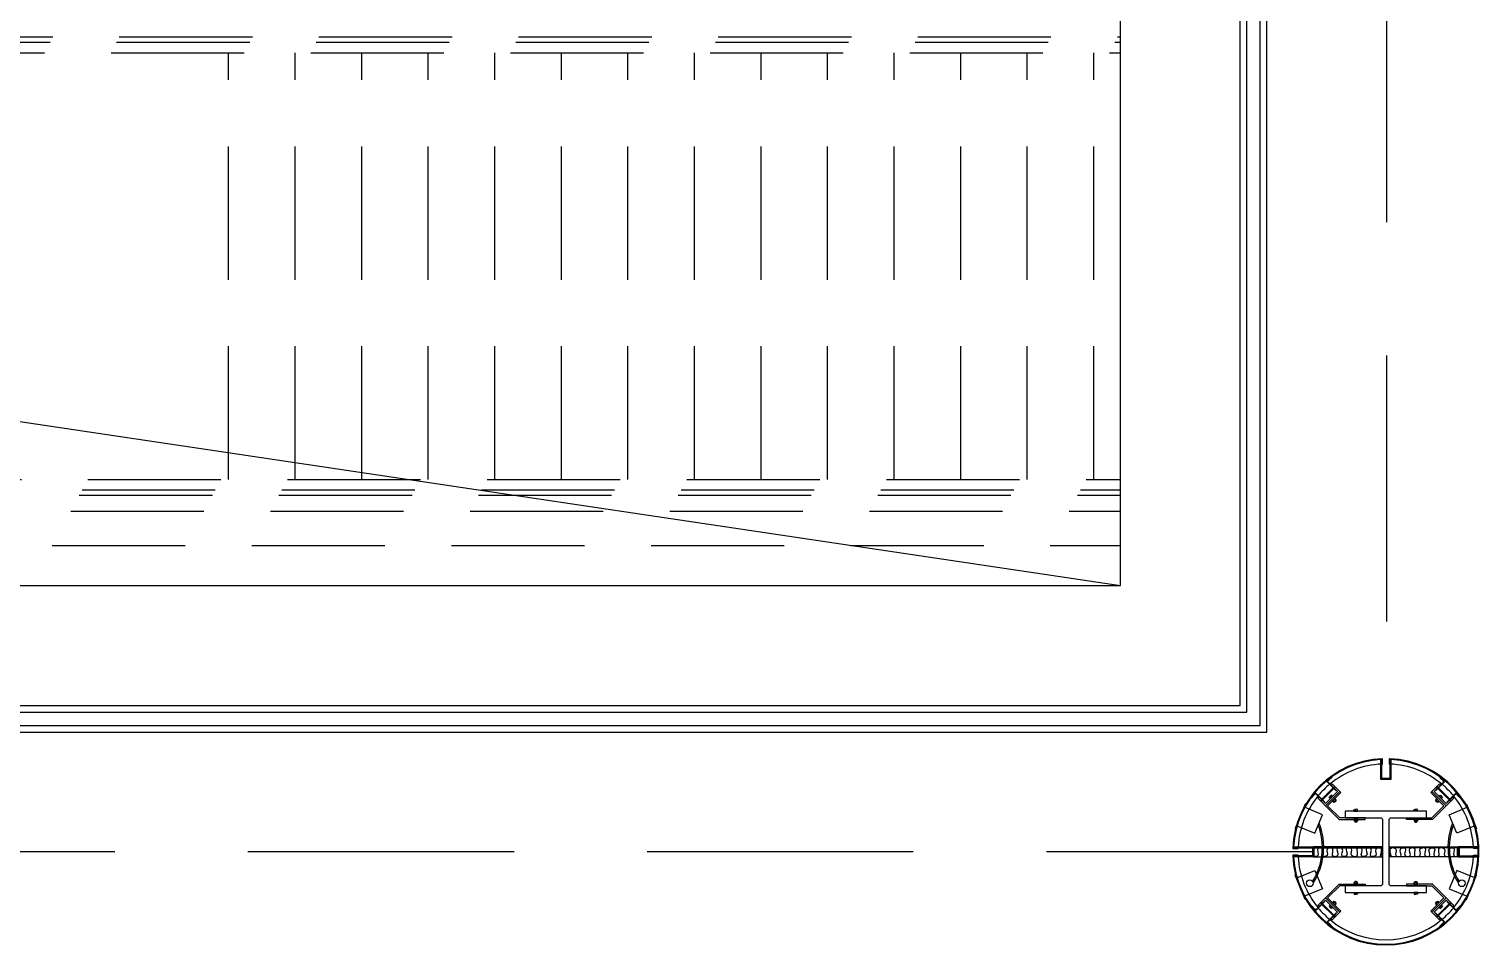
# Model space of a CAD drawing. Extents: x -163002 to 22103, y -103500 to 51643.
# Drawn here: x -108750 to -103303, y 29200 to 32641 of the extents above; entities that cross this region are included whole.
import ezdxf

# ---------------------------------------------------------------- set-up
doc = ezdxf.new("R2010")
doc.units = 0
doc.header["$LTSCALE"] = 1000
doc.header["$MEASUREMENT"] = 0
doc.linetypes.add('s2113a$0$DASHED', pattern=[0.75, 0.5, -0.25])
doc.linetypes.add('s2113a$0$GFxref$0$s3123a$0$HIDDEN2', pattern=[0.1875, 0.125, -0.0625])
doc.layers.get('0').update_dxf_attribs({"linetype": 'CONTINUOUS'})
for name, color, linetype in [('s2113a$0$A-Stairs', 2, 'CONTINUOUS'), ('s2113a$0$fire shutter', 5, 's2113a$0$GFxref$0$s3123a$0$HIDDEN2'), ('s2113a$0$glass-w', 1, 'CONTINUOUS'), ('s2113a$0$stair', 1, 'CONTINUOUS'), ('s2113a$0$txt1', 4, 'CONTINUOUS'), ('s2113a$0$wal', 3, 'CONTINUOUS'), ('s2113a$0$walc', 1, 'CONTINUOUS')]:
    doc.layers.add(name, color=color, linetype=linetype)

# ---------------------------------------------------------------- blocks, each defined once
blk = doc.blocks.new('s2113a')
at = {"layer": 's2113a$0$A-Stairs', "color": 1, "linetype": 's2113a$0$DASHED'}
for p, q in [((-110670.948, 32591.1), (-104649.9, 32591.1)), ((-110660.727, 32611.1), (-104649.9, 32611.1)), ((-110691.39, 32551.1), (-104649.9, 32551.1)), ((-111528.688, 30949.1), (-104649.9, 30949.1)), ((-111561.128, 30889.1), (-104649.9, 30889.1)), ((-111550.315, 30909.1), (-104649.9, 30909.1)), ((-111593.028, 30830.1), (-104649.9, 30830.1)), ((-111663.317, 30700.1), (-104649.9, 30700.1))]:
    blk.add_line(p, q, dxfattribs=at)
for points in [[(-107999.9, 30949.1), (-107999.9, 32551.1)], [(-107749.9, 30949.1), (-107749.9, 32551.1)], [(-107499.9, 30949.1), (-107499.9, 32551.1)], [(-107249.9, 30949.1), (-107249.9, 32551.1)], [(-106999.9, 30949.1), (-106999.9, 32551.1)], [(-106749.9, 30949.1), (-106749.9, 32551.1)], [(-106499.9, 30949.1), (-106499.9, 32551.1)], [(-106249.9, 30949.1), (-106249.9, 32551.1)], [(-105999.9, 30949.1), (-105999.9, 32551.1)], [(-105749.9, 30949.1), (-105749.9, 32551.1)], [(-105499.9, 30949.1), (-105499.9, 32551.1)], [(-105249.9, 30949.1), (-105249.9, 32551.1)], [(-104999.9, 30949.1), (-104999.9, 32551.1)], [(-104749.9, 30949.1), (-104749.9, 32551.1)]]:
    blk.add_lwpolyline(points, dxfattribs=at)
at = {"layer": 's2113a$0$fire shutter', "ltscale": 8}
for p, q in [((-103649.9, 35914.844), (-103649.9, 29948.034)), ((-103927.93, 29550.1), (-110724.9, 29550.1))]:
    blk.add_line(p, q, dxfattribs=at)
at = {"layer": 's2113a$0$glass-w'}
blk.add_line((-104199.9, 30100.1), (-104199.9, 35850.1), dxfattribs=at)
at = {"layer": 's2113a$0$stair'}
for p, q in [((-103668.43, 29879.736), (-103665.43, 29879.736)), ((-103665.43, 29879.736), (-103665.43, 29898.839)), ((-103640.43, 29898.839), (-103640.43, 29879.736)), ((-103637.43, 29879.736), (-103640.43, 29879.736)), ((-103892.875, 29747.521), (-103850.393, 29789.892)), ((-103890.757, 29745.397), (-103848.275, 29787.768)), ((-103862.551, 29750.395), (-103866.259, 29754.112)), ((-103862.905, 29750.042), (-103852.993, 29759.929)), ((-103862.199, 29749.334), (-103862.905, 29750.042)), ((-103862.199, 29749.334), (-103862.905, 29750.042)), ((-103862.199, 29749.334), (-103852.287, 29759.221)), ((-103857.949, 29754.985), (-103861.833, 29758.88)), ((-103860.252, 29751.276), (-103854.234, 29757.279)), ((-103853.347, 29759.576), (-103857.054, 29763.293)), ((-103843.813, 29750.724), (-103853.725, 29740.838)), ((-103853.019, 29740.13), (-103853.725, 29740.838)), ((-103843.106, 29750.016), (-103853.019, 29740.13)), ((-103852.993, 29759.929), (-103852.287, 29759.221)), ((-103852.665, 29740.483), (-103848.957, 29736.766)), ((-103850.364, 29742.778), (-103846.48, 29738.884)), ((-103841.878, 29742.767), (-103845.773, 29738.883)), ((-103845.761, 29747.368), (-103841.877, 29743.474)), ((-103839.873, 29741.818), (-103844.829, 29736.875)), ((-103839.874, 29741.111), (-103844.122, 29736.874)), ((-103843.813, 29750.724), (-103843.106, 29750.016)), ((-103843.46, 29749.663), (-103839.753, 29745.946)), ((-103839.754, 29744.885), (-103841.878, 29742.767)), ((-103841.701, 29742.943), (-103839.874, 29741.111)), ((-103841.347, 29743.296), (-103839.873, 29741.818)), ((-103839.874, 29741.111), (-103839.873, 29741.818)), ((-103462.4, 29749.663), (-103466.108, 29745.946)), ((-103466.106, 29744.885), (-103463.982, 29742.767)), ((-103464.513, 29743.296), (-103465.988, 29741.818)), ((-103465.988, 29741.818), (-103461.032, 29736.875)), ((-103465.987, 29741.111), (-103465.988, 29741.818)), ((-103464.159, 29742.943), (-103465.987, 29741.111)), ((-103465.987, 29741.111), (-103461.739, 29736.874)), ((-103460.099, 29747.368), (-103463.983, 29743.474)), ((-103463.982, 29742.767), (-103460.088, 29738.883)), ((-103462.048, 29750.724), (-103462.754, 29750.016)), ((-103462.754, 29750.016), (-103452.842, 29740.13)), ((-103462.048, 29750.724), (-103452.136, 29740.838)), ((-103455.497, 29742.778), (-103459.381, 29738.884)), ((-103415.104, 29745.397), (-103457.586, 29787.768)), ((-103453.196, 29740.483), (-103456.903, 29736.766)), ((-103412.985, 29747.521), (-103455.467, 29789.892)), ((-103452.868, 29759.929), (-103453.574, 29759.221)), ((-103443.661, 29749.334), (-103453.574, 29759.221)), ((-103442.955, 29750.042), (-103452.868, 29759.929)), ((-103452.842, 29740.13), (-103452.136, 29740.838)), ((-103452.514, 29759.576), (-103448.806, 29763.293)), ((-103445.608, 29751.276), (-103451.627, 29757.279)), ((-103447.911, 29754.985), (-103444.027, 29758.88)), ((-103443.661, 29749.334), (-103442.955, 29750.042)), ((-103443.309, 29750.395), (-103439.602, 29754.112)), ((-103846.481, 29738.177), (-103847.897, 29736.764)), ((-103846.304, 29738.353), (-103844.829, 29736.875)), ((-103845.95, 29738.706), (-103844.122, 29736.874)), ((-103844.829, 29736.875), (-103844.122, 29736.874)), ((-103772.63, 29703.6), (-103758.63, 29703.601)), ((-103772.63, 29702.6), (-103772.63, 29703.6)), ((-103772.63, 29702.6), (-103758.63, 29702.601)), ((-103772.13, 29703.6), (-103772.131, 29708.85)), ((-103769.88, 29702.6), (-103761.38, 29702.601)), ((-103765.63, 29703.601), (-103765.631, 29709.101)), ((-103759.13, 29703.601), (-103759.131, 29708.851)), ((-103758.63, 29703.601), (-103758.63, 29702.601)), ((-103547.23, 29703.601), (-103547.23, 29702.601)), ((-103533.23, 29703.6), (-103547.23, 29703.601)), ((-103533.23, 29702.6), (-103547.23, 29702.601)), ((-103546.73, 29703.601), (-103546.73, 29708.851)), ((-103535.98, 29702.6), (-103544.48, 29702.601)), ((-103540.23, 29703.601), (-103540.23, 29709.101)), ((-103533.73, 29703.6), (-103533.73, 29708.85)), ((-103533.23, 29702.6), (-103533.23, 29703.6)), ((-103459.911, 29738.706), (-103461.739, 29736.874)), ((-103461.032, 29736.875), (-103461.739, 29736.874)), ((-103459.557, 29738.353), (-103461.032, 29736.875)), ((-103459.38, 29738.177), (-103457.964, 29736.764)), ((-103758.629, 29671.601), (-103772.629, 29671.6)), ((-103772.629, 29670.6), (-103772.629, 29671.6)), ((-103758.629, 29670.601), (-103772.629, 29670.6)), ((-103772.129, 29670.6), (-103772.129, 29665.35)), ((-103769.379, 29664.6), (-103771.379, 29664.6)), ((-103769.129, 29664.6), (-103769.128, 29662.512)), ((-103762.128, 29662.513), (-103769.128, 29662.512)), ((-103769.128, 29662.512), (-103768.628, 29662.012)), ((-103768.879, 29670.6), (-103768.879, 29665.1)), ((-103768.629, 29664.6), (-103768.628, 29662.012)), ((-103762.628, 29662.013), (-103768.628, 29662.012)), ((-103762.879, 29664.601), (-103768.379, 29664.6)), ((-103759.879, 29664.601), (-103762.879, 29664.601)), ((-103762.629, 29664.601), (-103762.628, 29662.013)), ((-103762.628, 29662.013), (-103762.128, 29662.513)), ((-103762.379, 29670.601), (-103762.379, 29665.101)), ((-103762.129, 29664.601), (-103762.128, 29662.513)), ((-103759.129, 29670.601), (-103759.129, 29665.351)), ((-103758.629, 29671.601), (-103758.629, 29670.601)), ((-103547.231, 29671.601), (-103547.231, 29670.601)), ((-103547.231, 29671.601), (-103533.231, 29671.6)), ((-103547.231, 29670.601), (-103533.231, 29670.6)), ((-103546.731, 29670.601), (-103546.732, 29665.351)), ((-103545.982, 29664.601), (-103542.982, 29664.601)), ((-103543.732, 29664.601), (-103543.732, 29662.513)), ((-103543.232, 29662.013), (-103543.732, 29662.513)), ((-103543.732, 29662.513), (-103536.732, 29662.512)), ((-103543.481, 29670.601), (-103543.482, 29665.101)), ((-103543.232, 29664.601), (-103543.232, 29662.013)), ((-103543.232, 29662.013), (-103537.232, 29662.012)), ((-103542.982, 29664.601), (-103537.482, 29664.6)), ((-103537.232, 29664.6), (-103537.232, 29662.012)), ((-103536.732, 29662.512), (-103537.232, 29662.012)), ((-103536.981, 29670.6), (-103536.982, 29665.1)), ((-103536.732, 29664.6), (-103536.732, 29662.512)), ((-103536.482, 29664.6), (-103534.482, 29664.6)), ((-103533.731, 29670.6), (-103533.732, 29665.35)), ((-103533.231, 29670.6), (-103533.231, 29671.6)), ((-104001.669, 29562.6), (-103982.566, 29562.6)), ((-103982.566, 29537.6), (-104001.669, 29537.6)), ((-103982.566, 29565.6), (-103982.566, 29562.6)), ((-103982.566, 29534.6), (-103982.566, 29537.6)), ((-103921.93, 29531.6), (-103668.43, 29531.6)), ((-103383.93, 29531.6), (-103637.43, 29531.6)), ((-103323.294, 29565.6), (-103323.294, 29562.6)), ((-103304.191, 29562.6), (-103323.294, 29562.6)), ((-103323.294, 29537.6), (-103304.191, 29537.6)), ((-103323.294, 29534.6), (-103323.294, 29537.6)), ((-103772.629, 29429.6), (-103772.629, 29428.6)), ((-103758.629, 29429.599), (-103772.629, 29429.6)), ((-103758.629, 29428.599), (-103772.629, 29428.6)), ((-103772.129, 29429.6), (-103772.129, 29434.85)), ((-103769.379, 29435.6), (-103771.379, 29435.6)), ((-103769.129, 29435.6), (-103769.128, 29437.688)), ((-103769.128, 29437.688), (-103768.628, 29438.188)), ((-103762.128, 29437.687), (-103769.128, 29437.688)), ((-103768.879, 29429.6), (-103768.879, 29435.1)), ((-103768.629, 29435.6), (-103768.628, 29438.188)), ((-103762.628, 29438.187), (-103768.628, 29438.188)), ((-103762.879, 29435.599), (-103768.379, 29435.6)), ((-103759.879, 29435.599), (-103762.879, 29435.599)), ((-103762.629, 29435.599), (-103762.628, 29438.187)), ((-103762.628, 29438.187), (-103762.128, 29437.687)), ((-103762.379, 29429.599), (-103762.379, 29435.099)), ((-103762.129, 29435.599), (-103762.128, 29437.687)), ((-103759.129, 29429.599), (-103759.129, 29434.849)), ((-103758.629, 29428.599), (-103758.629, 29429.599)), ((-103547.231, 29429.599), (-103533.231, 29429.6)), ((-103547.231, 29428.599), (-103547.231, 29429.599)), ((-103547.231, 29428.599), (-103533.231, 29428.6)), ((-103546.731, 29429.599), (-103546.732, 29434.849)), ((-103545.982, 29435.599), (-103542.982, 29435.599)), ((-103543.232, 29438.187), (-103543.732, 29437.687)), ((-103543.732, 29437.687), (-103536.732, 29437.688)), ((-103543.732, 29435.599), (-103543.732, 29437.687)), ((-103543.481, 29429.599), (-103543.482, 29435.099)), ((-103543.232, 29438.187), (-103537.232, 29438.188)), ((-103543.232, 29435.599), (-103543.232, 29438.187)), ((-103542.982, 29435.599), (-103537.482, 29435.6)), ((-103537.232, 29435.6), (-103537.232, 29438.188)), ((-103536.732, 29437.688), (-103537.232, 29438.188)), ((-103536.981, 29429.6), (-103536.982, 29435.1)), ((-103536.732, 29435.6), (-103536.732, 29437.688)), ((-103536.482, 29435.6), (-103534.482, 29435.6)), ((-103533.731, 29429.6), (-103533.732, 29434.85)), ((-103533.231, 29429.6), (-103533.231, 29428.6)), ((-103853.019, 29360.07), (-103853.725, 29359.362)), ((-103843.813, 29349.476), (-103853.725, 29359.362)), ((-103843.106, 29350.184), (-103853.019, 29360.07)), ((-103852.665, 29359.717), (-103848.957, 29363.434)), ((-103850.364, 29357.422), (-103846.48, 29361.316)), ((-103846.481, 29362.023), (-103847.897, 29363.436)), ((-103846.304, 29361.847), (-103844.829, 29363.325)), ((-103845.95, 29361.494), (-103844.122, 29363.326)), ((-103841.878, 29357.433), (-103845.773, 29361.317)), ((-103844.829, 29363.325), (-103844.122, 29363.326)), ((-103839.873, 29358.382), (-103844.829, 29363.325)), ((-103839.874, 29359.089), (-103844.122, 29363.326)), ((-103772.63, 29397.6), (-103772.63, 29396.6)), ((-103772.63, 29397.6), (-103758.63, 29397.599)), ((-103772.63, 29396.6), (-103758.63, 29396.599)), ((-103772.13, 29396.6), (-103772.131, 29391.35)), ((-103769.88, 29397.6), (-103761.38, 29397.599)), ((-103765.63, 29396.599), (-103765.631, 29391.099)), ((-103759.13, 29396.599), (-103759.131, 29391.349)), ((-103758.63, 29396.599), (-103758.63, 29397.599)), ((-103533.23, 29397.6), (-103547.23, 29397.599)), ((-103547.23, 29396.599), (-103547.23, 29397.599)), ((-103533.23, 29396.6), (-103547.23, 29396.599)), ((-103546.73, 29396.599), (-103546.73, 29391.349)), ((-103535.98, 29397.6), (-103544.48, 29397.599)), ((-103540.23, 29396.599), (-103540.23, 29391.099)), ((-103533.73, 29396.6), (-103533.73, 29391.35)), ((-103533.23, 29397.6), (-103533.23, 29396.6)), ((-103465.988, 29358.382), (-103461.032, 29363.325)), ((-103465.987, 29359.089), (-103461.739, 29363.326)), ((-103463.982, 29357.433), (-103460.088, 29361.317)), ((-103462.754, 29350.184), (-103452.842, 29360.07)), ((-103462.048, 29349.476), (-103452.136, 29359.362)), ((-103461.032, 29363.325), (-103461.739, 29363.326)), ((-103459.911, 29361.494), (-103461.739, 29363.326)), ((-103459.557, 29361.847), (-103461.032, 29363.325)), ((-103455.497, 29357.422), (-103459.381, 29361.316)), ((-103459.38, 29362.023), (-103457.964, 29363.436)), ((-103453.196, 29359.717), (-103456.903, 29363.434)), ((-103452.842, 29360.07), (-103452.136, 29359.362)), ((-103892.875, 29352.679), (-103850.393, 29310.308)), ((-103890.757, 29354.803), (-103848.275, 29312.432)), ((-103862.551, 29349.805), (-103866.259, 29346.088)), ((-103862.199, 29350.866), (-103862.905, 29350.158)), ((-103862.905, 29350.158), (-103852.993, 29340.271)), ((-103862.199, 29350.866), (-103852.287, 29340.979)), ((-103857.949, 29345.215), (-103861.833, 29341.32)), ((-103860.252, 29348.924), (-103854.234, 29342.921)), ((-103853.347, 29340.624), (-103857.054, 29336.907)), ((-103852.993, 29340.271), (-103852.287, 29340.979)), ((-103845.761, 29352.832), (-103841.877, 29356.726)), ((-103843.813, 29349.476), (-103843.106, 29350.184)), ((-103843.46, 29350.537), (-103839.753, 29354.254)), ((-103839.754, 29355.315), (-103841.878, 29357.433)), ((-103841.701, 29357.257), (-103839.874, 29359.089)), ((-103841.347, 29356.904), (-103839.873, 29358.382)), ((-103839.874, 29359.089), (-103839.873, 29358.382)), ((-103462.4, 29350.537), (-103466.108, 29354.254)), ((-103466.106, 29355.315), (-103463.982, 29357.433)), ((-103465.987, 29359.089), (-103465.988, 29358.382)), ((-103464.513, 29356.904), (-103465.988, 29358.382)), ((-103464.159, 29357.257), (-103465.987, 29359.089)), ((-103460.099, 29352.832), (-103463.983, 29356.726)), ((-103462.048, 29349.476), (-103462.754, 29350.184)), ((-103415.104, 29354.803), (-103457.586, 29312.432)), ((-103412.985, 29352.679), (-103455.467, 29310.308)), ((-103443.661, 29350.866), (-103453.574, 29340.979)), ((-103452.868, 29340.271), (-103453.574, 29340.979)), ((-103442.955, 29350.158), (-103452.868, 29340.271)), ((-103452.514, 29340.624), (-103448.806, 29336.907)), ((-103445.608, 29348.924), (-103451.627, 29342.921)), ((-103447.911, 29345.215), (-103444.027, 29341.32)), ((-103443.661, 29350.866), (-103442.955, 29350.158)), ((-103443.309, 29349.805), (-103439.602, 29346.088))]:
    blk.add_line(p, q, dxfattribs=at)
for points in [[(-104174.9, 30075.1), (-104174.9, 35850.1)], [(-104124.9, 30025.1), (-104124.9, 35850.1)], [(-104099.9, 30000.1), (-104099.9, 35850.1)], [(-113275, 30075.1), (-104174.9, 30075.1)], [(-113250, 30100.1), (-104199.9, 30100.1)], [(-113325, 30025.1), (-104124.9, 30025.1)], [(-113350, 30000.1), (-104099.9, 30000.1)], [(-103634.43, 29896.606), (-103634.43, 29822.1), (-103671.43, 29822.1), (-103671.43, 29896.606)], [(-103637.43, 29899.757), (-103637.43, 29825.1), (-103668.43, 29825.1), (-103668.43, 29899.757)], [(-103730.43, 29677.6), (-103825.682, 29677.6), (-103871.426, 29723.183), (-103821.864, 29772.616), (-103826.101, 29776.864), (-103879.911, 29723.194), (-103828.163, 29671.6), (-103730.43, 29671.6), (-103730.43, 29677.6)], [(-103575.43, 29677.6), (-103480.179, 29677.6), (-103434.435, 29723.183), (-103483.997, 29772.616), (-103479.76, 29776.864), (-103425.949, 29723.194), (-103477.698, 29671.6), (-103575.43, 29671.6), (-103575.43, 29677.6)], [(-103953.837, 29728.859), (-103955.685, 29729.625), (-103993.953, 29637.237), (-103992.106, 29636.471), (-103953.837, 29728.859)], [(-103987.322, 29648.02), (-103919.486, 29619.921), (-103890.785, 29689.212), (-103958.621, 29717.311)], [(-103318.538, 29648.02), (-103386.374, 29619.921), (-103415.075, 29689.212), (-103347.24, 29717.311)], [(-103352.023, 29728.859), (-103350.175, 29729.625), (-103311.907, 29637.237), (-103313.755, 29636.471), (-103352.023, 29728.859)], [(-104002.587, 29565.6), (-103927.93, 29565.6), (-103927.93, 29534.6), (-104002.587, 29534.6)], [(-103999.437, 29568.6), (-103924.93, 29568.6), (-103924.93, 29531.6), (-103999.437, 29531.6)], [(-103306.424, 29568.6), (-103380.93, 29568.6), (-103380.93, 29531.6), (-103306.424, 29531.6)], [(-103306.277, 29565.6), (-103377.93, 29565.6), (-103377.93, 29534.6), (-103306.277, 29534.6)], [(-103987.322, 29452.18), (-103919.486, 29480.279), (-103890.785, 29410.988), (-103958.621, 29382.889)], [(-103318.538, 29452.18), (-103386.374, 29480.279), (-103415.075, 29410.988), (-103347.24, 29382.889)], [(-103953.837, 29371.341), (-103955.685, 29370.575), (-103993.953, 29462.963), (-103992.106, 29463.729), (-103953.837, 29371.341)], [(-103730.43, 29422.6), (-103825.682, 29422.6), (-103871.426, 29377.017), (-103821.864, 29327.584), (-103826.101, 29323.336), (-103879.911, 29377.006), (-103828.163, 29428.6), (-103730.43, 29428.6), (-103730.43, 29422.6)], [(-103575.43, 29422.6), (-103480.179, 29422.6), (-103434.435, 29377.017), (-103483.997, 29327.584), (-103479.76, 29323.336), (-103425.949, 29377.006), (-103477.698, 29428.6), (-103575.43, 29428.6), (-103575.43, 29422.6)], [(-103352.023, 29371.341), (-103350.175, 29370.575), (-103311.907, 29462.963), (-103313.755, 29463.729), (-103352.023, 29371.341)]]:
    blk.add_lwpolyline(points, dxfattribs=at)
for points in [[(-103879.911, 29723.194), (-103826.101, 29776.864), (-103854.348, 29805.185), (-103858.596, 29800.948), (-103834.586, 29776.875), (-103879.9, 29731.68), (-103903.91, 29755.753), (-103908.158, 29751.516)], [(-103842.611, 29793.417), (-103846.859, 29789.18), (-103848.977, 29791.304), (-103844.729, 29795.541)], [(-103425.949, 29723.194), (-103479.76, 29776.864), (-103451.513, 29805.185), (-103447.264, 29800.948), (-103471.275, 29776.875), (-103425.961, 29731.68), (-103401.95, 29755.753), (-103397.702, 29751.516)], [(-103463.25, 29793.417), (-103459.002, 29789.18), (-103456.883, 29791.304), (-103461.131, 29795.541)], [(-103896.421, 29739.748), (-103892.173, 29743.985), (-103894.291, 29746.109), (-103898.54, 29741.872)], [(-103896.421, 29739.748), (-103892.173, 29743.985), (-103894.291, 29746.109), (-103898.54, 29741.872)], [(-103409.439, 29739.748), (-103413.688, 29743.985), (-103411.569, 29746.109), (-103407.321, 29741.872)], [(-103805.43, 29702.6), (-103805.43, 29677.6), (-103670.43, 29677.6), (-103665.43, 29672.6), (-103665.43, 29427.6), (-103670.43, 29422.6), (-103805.43, 29422.6), (-103805.43, 29397.6), (-103500.43, 29397.6), (-103500.43, 29422.6), (-103635.43, 29422.6), (-103640.43, 29427.6), (-103640.43, 29672.6), (-103635.43, 29677.6), (-103500.43, 29677.6), (-103500.43, 29702.6)], [(-103921.93, 29531.6), (-103921.93, 29565.6), (-103668.43, 29565.6), (-103668.43, 29531.6), (-103665.43, 29531.6), (-103665.43, 29531.6), (-103665.43, 29568.6), (-103924.93, 29568.6), (-103924.93, 29531.6)], [(-103383.93, 29531.6), (-103383.93, 29565.6), (-103637.43, 29565.6), (-103637.43, 29531.6), (-103640.43, 29531.6), (-103640.43, 29531.6), (-103640.43, 29568.6), (-103380.93, 29568.6), (-103380.93, 29531.6)], [(-103879.911, 29377.006), (-103826.101, 29323.336), (-103854.348, 29295.015), (-103858.596, 29299.252), (-103834.586, 29323.325), (-103879.9, 29368.52), (-103903.91, 29344.447), (-103908.158, 29348.684)], [(-103896.421, 29360.452), (-103892.173, 29356.215), (-103894.291, 29354.091), (-103898.54, 29358.328)], [(-103425.949, 29377.006), (-103479.76, 29323.336), (-103451.513, 29295.015), (-103447.264, 29299.252), (-103471.275, 29323.325), (-103425.961, 29368.52), (-103401.95, 29344.447), (-103397.702, 29348.684)], [(-103409.439, 29360.452), (-103413.688, 29356.215), (-103411.569, 29354.091), (-103407.321, 29358.328)], [(-103842.611, 29306.783), (-103846.859, 29311.02), (-103848.977, 29308.896), (-103844.729, 29304.659)], [(-103463.25, 29306.783), (-103459.002, 29311.02), (-103456.883, 29308.896), (-103461.131, 29304.659)]]:
    blk.add_lwpolyline(points, close=True, dxfattribs=at)
for points in [[(-103838.248, 29780.546), (-103839.664, 29779.134), (-103874.973, 29814.536, -0.00870213), (-103855.538, 29831.807), (-103854.236, 29830.289, 0.00800341), (-103872.084, 29814.472)], [(-103467.613, 29780.546), (-103466.197, 29779.134), (-103430.888, 29814.536, 0.00870213), (-103450.322, 29831.807), (-103451.624, 29830.289, -0.00800341), (-103433.776, 29814.472)], [(-103883.558, 29735.352), (-103882.142, 29736.764), (-103917.34, 29772.066, 0.00870213), (-103934.661, 29752.675), (-103933.146, 29751.369, -0.00800341), (-103917.283, 29769.177)], [(-103422.303, 29735.352), (-103423.719, 29736.764), (-103388.521, 29772.066, -0.00870213), (-103371.2, 29752.675), (-103372.714, 29751.369, 0.00800341), (-103388.577, 29769.177)], [(-103883.558, 29364.848), (-103882.142, 29363.436), (-103917.34, 29328.134, -0.00870213), (-103934.661, 29347.525), (-103933.146, 29348.831, 0.00800341), (-103917.283, 29331.023)], [(-103422.303, 29364.848), (-103423.719, 29363.436), (-103388.521, 29328.134, 0.00870213), (-103371.2, 29347.525), (-103372.714, 29348.831, -0.00800341), (-103388.577, 29331.023)], [(-103838.248, 29319.654), (-103839.664, 29321.066), (-103874.973, 29285.664, 0.00870213), (-103855.538, 29268.393), (-103854.236, 29269.911, -0.00800341), (-103872.084, 29285.728)], [(-103467.613, 29319.654), (-103466.197, 29321.066), (-103430.888, 29285.664, -0.00870213), (-103450.322, 29268.393), (-103451.624, 29269.911, 0.00800341), (-103433.776, 29285.728)]]:
    blk.add_lwpolyline(points, format="xyb", close=True, dxfattribs=at)
for points in [[(-103866.259, 29754.112, -0.24878441), (-103861.833, 29758.88, -3.55109969)], [(-103862.73, 29758.542, -0.1784415), (-103861.493, 29759.775, 0.2)], [(-103857.054, 29763.293, 0.22196227), (-103861.833, 29758.88, 3.55109969)], [(-103841.17, 29743.473, -0.1), (-103841.878, 29742.767, 0.2)], [(-103464.69, 29743.473, 0.1), (-103463.982, 29742.767, -0.2)], [(-103448.806, 29763.293, -0.22196227), (-103444.027, 29758.88, -3.55109969)], [(-103443.131, 29758.542, 0.1784415), (-103444.367, 29759.775, -0.2)], [(-103439.602, 29754.112, 0.24878441), (-103444.027, 29758.88, 3.55109969)], [(-103846.481, 29738.177, 0.1), (-103845.773, 29738.883, -0.2)], [(-103772.131, 29708.85, -0.24878441), (-103765.631, 29709.101, -3.55109969)], [(-103766.504, 29709.495, -0.1784415), (-103764.758, 29709.495, 0.2)], [(-103759.131, 29708.851, 0.22196227), (-103765.631, 29709.101, 3.55109969)], [(-103546.73, 29708.851, -0.22196227), (-103540.23, 29709.101, -3.55109969)], [(-103539.356, 29709.495, 0.1784415), (-103541.103, 29709.495, -0.2)], [(-103533.73, 29708.85, 0.24878441), (-103540.23, 29709.101, 3.55109969)], [(-103459.38, 29738.177, -0.1), (-103460.088, 29738.883, 0.2)], [(-103769.379, 29664.6, 0.1), (-103768.379, 29664.6, -0.2)], [(-103761.879, 29664.601, -0.1), (-103762.879, 29664.601, 0.2)], [(-103543.982, 29664.601, 0.1), (-103542.982, 29664.601, -0.2)], [(-103536.482, 29664.6, -0.1), (-103537.482, 29664.6, 0.2)], [(-103769.379, 29435.6, -0.1), (-103768.379, 29435.6, 0.2)], [(-103761.879, 29435.599, 0.1), (-103762.879, 29435.599, -0.2)], [(-103543.982, 29435.599, -0.1), (-103542.982, 29435.599, 0.2)], [(-103536.482, 29435.6, 0.1), (-103537.482, 29435.6, -0.2)], [(-103846.481, 29362.023, -0.1), (-103845.773, 29361.317, 0.2)], [(-103772.131, 29391.35, 0.24878441), (-103765.631, 29391.099, 3.55109969)], [(-103766.504, 29390.705, 0.1784415), (-103764.758, 29390.705, -0.2)], [(-103759.131, 29391.349, -0.22196227), (-103765.631, 29391.099, -3.55109969)], [(-103546.73, 29391.349, 0.22196227), (-103540.23, 29391.099, 3.55109969)], [(-103539.356, 29390.705, -0.1784415), (-103541.103, 29390.705, 0.2)], [(-103533.73, 29391.35, -0.24878441), (-103540.23, 29391.099, -3.55109969)], [(-103459.38, 29362.023, 0.1), (-103460.088, 29361.317, -0.2)], [(-103866.259, 29346.088, 0.24878441), (-103861.833, 29341.32, 3.55109969)], [(-103862.73, 29341.658, 0.1784415), (-103861.493, 29340.425, -0.2)], [(-103857.054, 29336.907, -0.22196227), (-103861.833, 29341.32, -3.55109969)], [(-103841.17, 29356.727, 0.1), (-103841.878, 29357.433, -0.2)], [(-103464.69, 29356.727, -0.1), (-103463.982, 29357.433, 0.2)], [(-103448.806, 29336.907, 0.22196227), (-103444.027, 29341.32, 3.55109969)], [(-103443.131, 29341.658, -0.1784415), (-103444.367, 29340.425, 0.2)], [(-103439.602, 29346.088, -0.24878441), (-103444.027, 29341.32, -3.55109969)]]:
    blk.add_lwpolyline(points, format="xyb", dxfattribs=at)
for centre in [(-103938.387, 29431.86), (-103367.473, 29431.86)]:
    blk.add_circle(centre, 12.5, dxfattribs=at)
for centre, radius, start, end in [((-103652.93, 29550.1), 350, 92.216865, 177.783135), ((-103652.93, 29550.1), 347, 93.056123, 176.943877), ((-103652.93, 29550.1), 330, 92.692156, 129.377247), ((-103666.43, 29898.839), 1, 0, 92.216865), ((-103639.43, 29898.839), 1, 87.783135, 180), ((-103652.93, 29550.1), 350, 357.783135, 87.783135), ((-103652.93, 29550.1), 330, 50.557052, 87.307844), ((-103652.93, 29550.1), 347, 357.439827, 86.943877), ((-103652.93, 29550.1), 330, 129.791691, 140.221989), ((-103652.93, 29550.1), 330, 39.778011, 50.208309), ((-103652.93, 29550.1), 330, 140.570772, 176.786279), ((-103842.231, 29743.121), 0.5, 314.925, 44.925), ((-103841.523, 29743.827), 0.5, 224.925, 314.925), ((-103840.284, 29745.416), 0.75, 314.925, 44.925), ((-103465.577, 29745.416), 0.75, 135.075, 225.075), ((-103464.337, 29743.827), 0.5, 225.075, 315.075), ((-103463.629, 29743.121), 0.5, 135.075, 225.075), ((-103652.93, 29550.1), 330, 3.213721, 39.429228), ((-103848.426, 29737.295), 0.75, 224.925, 314.925), ((-103846.834, 29738.531), 0.5, 314.925, 44.925), ((-103846.126, 29739.237), 0.5, 224.925, 314.925), ((-103459.735, 29739.237), 0.5, 225.075, 315.075), ((-103459.027, 29738.531), 0.5, 135.075, 225.075), ((-103457.434, 29737.295), 0.75, 225.075, 315.075), ((-104131.108, 29566.476), 239.827, 327.856073, 20.618509), ((-104134.314, 29567.018), 248.025, 327.168501, 21.561428), ((-103771.379, 29665.35), 0.75, 180.005, 270.005), ((-103769.379, 29665.1), 0.5, 270.005, 0.005), ((-103768.379, 29665.1), 0.5, 180.005, 270.005), ((-103762.879, 29665.101), 0.5, 270.005, 0.005), ((-103761.879, 29665.101), 0.5, 180.005, 270.005), ((-103759.879, 29665.351), 0.75, 270.005, 0.005), ((-103545.982, 29665.351), 0.75, 179.995, 269.995), ((-103543.982, 29665.101), 0.5, 269.995, 359.995), ((-103542.982, 29665.101), 0.5, 179.995, 269.995), ((-103537.482, 29665.1), 0.5, 269.995, 359.995), ((-103536.482, 29665.1), 0.5, 179.995, 269.995), ((-103534.482, 29665.35), 0.75, 269.995, 359.995), ((-103171.547, 29567.018), 248.025, 158.438572, 212.831499), ((-103174.753, 29566.476), 239.827, 159.381491, 212.143927), ((-104001.669, 29563.6), 1, 177.783135, 270), ((-104001.669, 29536.6), 1, 90, 182.216865), ((-103652.93, 29550.1), 350, 182.216865, 357.783135), ((-103652.93, 29550.1), 347, 183.056123, 357.439827), ((-103652.93, 29550.1), 330, 183.213721, 219.429228), ((-103652.93, 29550.1), 330, 320.570772, 356.786279), ((-103304.191, 29563.6), 1, 270, 2.216865), ((-103304.191, 29536.6), 1, 357.783135, 90), ((-103771.379, 29434.85), 0.75, 89.995, 179.995), ((-103769.379, 29435.1), 0.5, 359.995, 89.995), ((-103768.379, 29435.1), 0.5, 89.995, 179.995), ((-103762.879, 29435.099), 0.5, 359.995, 89.995), ((-103761.879, 29435.099), 0.5, 89.995, 179.995), ((-103759.879, 29434.849), 0.75, 359.995, 89.995), ((-103545.982, 29434.849), 0.75, 90.005, 180.005), ((-103543.982, 29435.099), 0.5, 0.005, 90.005), ((-103542.982, 29435.099), 0.5, 90.005, 180.005), ((-103537.482, 29435.1), 0.5, 0.005, 90.005), ((-103536.482, 29435.1), 0.5, 90.005, 180.005), ((-103534.482, 29434.85), 0.75, 0.005, 90.005), ((-103848.426, 29362.905), 0.75, 45.075, 135.075), ((-103846.834, 29361.669), 0.5, 315.075, 45.075), ((-103846.126, 29360.963), 0.5, 45.075, 135.075), ((-103459.735, 29360.963), 0.5, 44.925, 134.925), ((-103459.027, 29361.669), 0.5, 134.925, 224.925), ((-103457.434, 29362.905), 0.75, 44.925, 134.925), ((-103652.93, 29550.1), 330, 219.778011, 230.208309), ((-103842.231, 29357.079), 0.5, 315.075, 45.075), ((-103841.523, 29356.373), 0.5, 45.075, 135.075), ((-103840.284, 29354.784), 0.75, 315.075, 45.075), ((-103465.577, 29354.784), 0.75, 134.925, 224.925), ((-103464.337, 29356.373), 0.5, 44.925, 134.925), ((-103463.629, 29357.079), 0.5, 134.925, 224.925), ((-103652.93, 29550.1), 330, 309.791691, 320.221989), ((-103652.93, 29550.1), 330, 230.557052, 309.442948)]:
    blk.add_arc(centre, radius, start, end, dxfattribs=at)
for points, knots in [([(-103852.514, 29548.7), (-103850.792, 29557.299), (-103851.556, 29569.529), (-103883.153, 29561.478), (-103863.578, 29534.007), (-103905.024, 29527.481), (-103878.739, 29564.689), (-103920.214, 29567.533), (-103897.273, 29535.55), (-103917.072, 29531.28), (-103921.93, 29532.138)], [12.89094301, 12.89094301, 12.89094301, 12.89094301, 34, 51.66011354, 74.78166669, 92.83984696, 121.50304154, 137.84703913, 165.17274235, 178.60017241, 178.60017241, 178.60017241, 178.60017241]), ([(-103761.018, 29548.637), (-103759.331, 29540.112), (-103760.156, 29527.98), (-103791.688, 29536.014), (-103772.113, 29563.485), (-103813.559, 29570.011), (-103787.274, 29532.803), (-103828.749, 29529.959), (-103803.699, 29564.882), (-103848.164, 29568.298), (-103824.383, 29534.498), (-103853.606, 29529.377), (-103854.313, 29540.079), (-103852.514, 29548.7)], [13.01802102, 13.01802102, 13.01802102, 13.01802102, 34, 51.66011354, 74.78166669, 92.83984696, 121.50304154, 137.84703913, 165.17274235, 183.84902777, 211.9388906, 224.82003808, 245.91685155, 245.91685155, 245.91685155, 245.91685155]), ([(-103674.358, 29531.6), (-103669.48, 29547.361), (-103662.068, 29571.309), (-103700.246, 29561.582), (-103680.671, 29534.111), (-103722.117, 29527.585), (-103695.833, 29564.793), (-103737.307, 29567.637), (-103712.258, 29532.714), (-103756.723, 29529.297), (-103732.942, 29563.097), (-103762.264, 29568.236), (-103762.879, 29557.384), (-103761.018, 29548.637)], [0, 0, 0, 0, 34, 51.66011354, 74.78166669, 92.83984696, 121.50304154, 137.84703913, 165.17274235, 183.84902777, 211.9388906, 224.82003808, 246.12776605, 246.12776605, 246.12776605, 246.12776605]), ([(-103631.502, 29531.6), (-103636.38, 29547.361), (-103643.793, 29571.309), (-103605.614, 29561.582), (-103625.189, 29534.111), (-103583.744, 29527.585), (-103610.028, 29564.793), (-103568.553, 29567.637), (-103593.603, 29532.714), (-103549.138, 29529.297), (-103572.919, 29563.097), (-103543.597, 29568.236), (-103542.981, 29557.384), (-103544.843, 29548.637)], [0, 0, 0, 0, 34, 51.66011354, 74.78166669, 92.83984696, 121.50304154, 137.84703913, 165.17274235, 183.84902777, 211.9388906, 224.82003808, 246.12776605, 246.12776605, 246.12776605, 246.12776605]), ([(-103544.843, 29548.637), (-103546.529, 29540.112), (-103545.705, 29527.98), (-103514.173, 29536.014), (-103533.748, 29563.485), (-103492.302, 29570.011), (-103518.586, 29532.803), (-103477.112, 29529.959), (-103502.161, 29564.882), (-103457.696, 29568.298), (-103481.477, 29534.498), (-103452.254, 29529.377), (-103451.548, 29540.079), (-103453.346, 29548.7)], [13.01802102, 13.01802102, 13.01802102, 13.01802102, 34, 51.66011354, 74.78166669, 92.83984696, 121.50304154, 137.84703913, 165.17274235, 183.84902777, 211.9388906, 224.82003808, 245.91685155, 245.91685155, 245.91685155, 245.91685155]), ([(-103453.346, 29548.7), (-103455.069, 29557.299), (-103454.305, 29569.529), (-103422.707, 29561.478), (-103442.282, 29534.007), (-103400.837, 29527.481), (-103427.121, 29564.689), (-103385.646, 29567.533), (-103408.587, 29535.55), (-103388.789, 29531.28), (-103383.93, 29532.138)], [12.89094301, 12.89094301, 12.89094301, 12.89094301, 34, 51.66011354, 74.78166669, 92.83984696, 121.50304154, 137.84703913, 165.17274235, 178.60017241, 178.60017241, 178.60017241, 178.60017241])]:
    blk.add_open_spline(points, degree=3, knots=knots, dxfattribs=at)
at = {"layer": 's2113a$0$txt1', "color": 1}
blk.add_line((-131203.9, 34504.106), (-104649.9, 30550.1), dxfattribs=at)
at = {"layer": 's2113a$0$wal'}
blk.add_lwpolyline([(-113250, 30550.1), (-104649.9, 30550.1)], dxfattribs=at)
at = {"layer": 's2113a$0$walc', "color": 4}
blk.add_line((-104649.9, 30550.1), (-104649.9, 34450.1), dxfattribs=at)
blk.add_lwpolyline([(-113250, 30550.1), (-104649.9, 30550.1)], dxfattribs=at)

msp = doc.modelspace()

# ---------------------------------------------------------------- block references
msp.add_blockref('s2113a', (0, 0))

doc.saveas('drawing.dxf')
